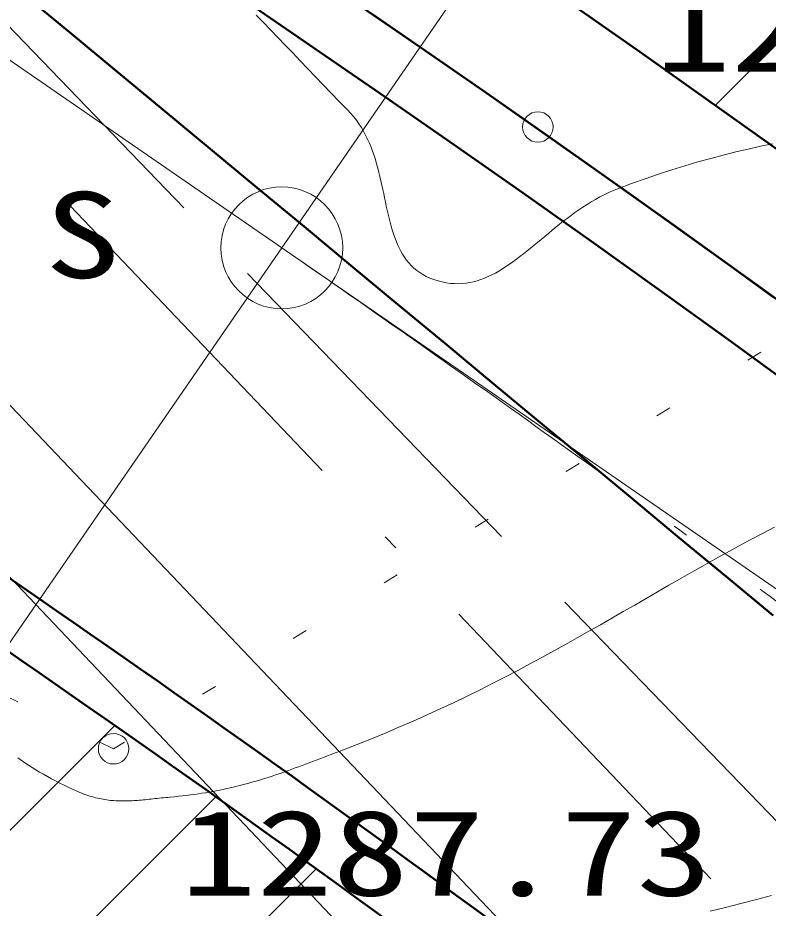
# Model space of a CAD drawing. Units: millimetres at full size, sheet at 1:500; details may follow other scales. Extents: x -209175 to 420500, y 0 to 351151.
# Drawn here: x 19121 to 25280, y 186311 to 193616 of the extents above; entities that cross this region are included whole.
import ezdxf
from ezdxf.enums import TextEntityAlignment as Align

# ---------------------------------------------------------------- set-up
doc = ezdxf.new("R2010")
doc.units = ezdxf.units.MM
doc.header["$LTSCALE"] = 500
for name, pattern in [('USER1', [9.25, 6, -1.5, 0.25, -1.5]), ('USER2', [1.75, 0.25, -1.5]), ('USER3', [7.5, 6, -1.5])]:
    doc.linetypes.add(name, pattern=pattern)
for name, color, linetype, lineweight in [('D-BGD', 7, 'Continuous', 13), ('D-BGD-LWCN', 8, 'Continuous', 13), ('D-BGD-TXT', 7, 'Continuous', 13), ('D-BMK', 2, 'USER1', 13), ('D-BMK-HTXT', 7, 'Continuous', 13), ('D-BYP-STR3', 3, 'Continuous', 13), ('D-BYP-STR4', 1, 'Continuous', 50), ('D-BYP-STR6', 3, 'Continuous', 13), ('D-BYP-STR8', 5, 'Continuous', 50), ('D-STR', 1, 'Continuous', 13)]:
    doc.layers.add(name, color=color, linetype=linetype, lineweight=lineweight)
doc.styles.add('ＭＳ ゴシック', font='')
doc.styles.get('ＭＳ ゴシック').set_extended_font_data('MS Gothic')

msp = doc.modelspace()

# ---------------------------------------------------------------- linework, layer by layer
at = {"layer": 'D-BGD', "linetype": 'USER2'}
for p, q in [((28950.5, 193158), (19906.9, 187618.9)), ((19906.9, 187618.9), (13840.4, 190591.9))]:
    msp.add_line(p, q, dxfattribs=at)
at = {"layer": 'D-BGD'}
for centre in [(23389.3, 192720.1), (19906.9, 187618.9)]:
    msp.add_circle(centre, 125, dxfattribs=at)
at = {"layer": 'D-BGD-LWCN'}
for points in [[(25316.4, 192582.6), (25216.5, 192561.6), (25115.7, 192539.2), (25014.1, 192515.2), (24911.4, 192489.5), (24807.7, 192462.1), (24702.8, 192432.9), (24596.8, 192401.7), (24489.5, 192368.5), (24380.8, 192333.2), (24270.7, 192295.6), (24159.1, 192255.8), (24046, 192213.6), (24007.9, 192198.3), (23970.5, 192181.9), (23933.9, 192164.4), (23897.8, 192145.9), (23862.4, 192126.5), (23827.6, 192106.2), (23793.3, 192085.1), (23759.6, 192063.3), (23726.4, 192040.8), (23693.7, 192017.9), (23661.5, 191994.4), (23629.6, 191970.5), (23598.2, 191946.3), (23567.2, 191921.8), (23536.4, 191897.1), (23506.1, 191872.3), (23476, 191847.5), (23446.1, 191822.8), (23416.5, 191798.1), (23387.1, 191773.6), (23357.9, 191749.4), (23328.8, 191725.5), (23299.9, 191702.1), (23271, 191679.1), (23242.2, 191656.7), (23213.5, 191634.9), (23184.8, 191613.8), (23156, 191593.6), (23127.2, 191574.2), (23098.3, 191555.7), (23069.4, 191538.2), (23040.3, 191521.8), (23011, 191506.6), (22981.6, 191492.6), (22952, 191480), (22922.1, 191468.7), (22891.9, 191458.8), (22861.5, 191450.5), (22830.7, 191443.9), (22799.6, 191438.9), (22768.1, 191435.6), (22736.2, 191434.2), (22703.9, 191434.7), (22671.1, 191437.2), (22637.9, 191441.7), (22604.1, 191448.4), (22569.7, 191457.3), (22534.8, 191468.5), (22503.1, 191480.7), (22473.4, 191494.4), (22445.5, 191509.5), (22419.3, 191526), (22394.8, 191543.9), (22372, 191563.1), (22350.6, 191583.5), (22330.7, 191605), (22312.2, 191627.8), (22295, 191651.6), (22278.9, 191676.4), (22264, 191702.3), (22250.2, 191729), (22237.4, 191756.7), (22225.4, 191785.2), (22214.3, 191814.5), (22203.9, 191844.5), (22194.2, 191875.1), (22185.1, 191906.5), (22176.5, 191938.4), (22168.3, 191970.8), (22160.5, 192003.7), (22153, 192037), (22145.6, 192070.8), (22138.4, 192104.8), (22131.2, 192139.1), (22124, 192173.7), (22116.7, 192208.4), (22109.2, 192243.2), (22101.4, 192278.2), (22093.3, 192313.1), (22084.8, 192348), (22075.7, 192382.9), (22066.1, 192417.6), (22055.8, 192452.1), (22044.8, 192486.4), (22033, 192520.5), (22020.2, 192554.1), (22006.6, 192587.5), (21991.8, 192620.3), (21975.9, 192652.7), (21958.9, 192684.6), (21940.5, 192715.9), (21920.8, 192746.5), (21899.7, 192776.5), (21877, 192805.7), (21852.8, 192834.2), (21826.8, 192861.8), (21759.6, 192930.3), (21693.5, 192998.1), (21628.4, 193065.4), (21564.3, 193131.9), (21501.1, 193197.8), (21438.7, 193262.9), (21377.1, 193327.4), (21316.1, 193391.1), (21255.8, 193454), (21196, 193516.3), (21136.7, 193577.7), (21077.8, 193638.3)], [(25332.2, 189437.9), (25231.9, 189385.6), (25132.9, 189333), (25035, 189280.3), (24938.1, 189227.3), (24842, 189174.1), (24746.8, 189120.7), (24652.1, 189067.2), (24558, 189013.6), (24464.2, 188959.9), (24370.7, 188906.1), (24277.4, 188852.2), (24184, 188798.3), (24090.6, 188744.4), (23996.9, 188690.4), (23902.9, 188636.5), (23808.4, 188582.7), (23713.2, 188528.9), (23617.4, 188475.2), (23520.7, 188421.6), (23423.1, 188368.2), (23324.3, 188314.9), (23224.3, 188261.8), (23123, 188208.8), (23020.2, 188156.1), (22915.9, 188103.6), (22809.8, 188051.4), (22701.9, 187999.5), (22592, 187947.8), (22480.1, 187896.5), (22365.9, 187845.6), (22249.5, 187795), (22130.5, 187744.7), (22009, 187694.9), (21884.9, 187645.5), (21757.8, 187596.6), (21725.3, 187584.3), (21693.4, 187572.1), (21662, 187560.2), (21631, 187548.4), (21600.6, 187536.9), (21570.6, 187525.5), (21541, 187514.3), (21511.8, 187503.4), (21483, 187492.6), (21454.5, 187482), (21426.4, 187471.6), (21398.5, 187461.4), (21370.9, 187451.4), (21343.5, 187441.5), (21316.4, 187431.9), (21289.4, 187422.5), (21262.6, 187413.2), (21236, 187404.2), (21209.4, 187395.3), (21182.9, 187386.7), (21156.5, 187378.2), (21130.2, 187369.9), (21103.8, 187361.8), (21077.4, 187353.9), (21051, 187346.2), (21024.5, 187338.7), (20997.9, 187331.4), (20971.2, 187324.3), (20944.3, 187317.3), (20917.3, 187310.6), (20890, 187304.1), (20862.6, 187297.7), (20834.9, 187291.5), (20806.9, 187285.6), (20778.6, 187279.8), (20749.9, 187274.2), (20721, 187268.8), (20691.6, 187263.6), (20661.8, 187258.6), (20631.7, 187253.7), (20601, 187249.1), (20569.9, 187244.7), (20538.2, 187240.4), (20506, 187236.4), (20473.3, 187232.5), (20439.9, 187228.8), (20406, 187225.3), (20371.4, 187222), (20353.1, 187220.3), (20335.1, 187218.6), (20317.3, 187216.8), (20299.7, 187215), (20282.4, 187213.2), (20265.3, 187211.4), (20248.4, 187209.6), (20231.7, 187207.8), (20215.2, 187206.1), (20198.9, 187204.4), (20182.8, 187202.7), (20166.8, 187201.1), (20150.9, 187199.6), (20135.3, 187198.2), (20119.7, 187196.8), (20104.3, 187195.6), (20088.9, 187194.4), (20073.7, 187193.4), (20058.6, 187192.5), (20043.5, 187191.8), (20028.6, 187191.2), (20013.6, 187190.8), (19998.8, 187190.5), (19983.9, 187190.4), (19969.1, 187190.5), (19954.4, 187190.8), (19939.6, 187191.3), (19924.8, 187192), (19910.1, 187193), (19895.3, 187194.2), (19880.4, 187195.6), (19865.6, 187197.3), (19850.7, 187199.3), (19835.7, 187201.6), (19820.6, 187204.1), (19805.5, 187206.9), (19790.3, 187210.1), (19775, 187213.5), (19759.6, 187217.3), (19744, 187221.5), (19728.3, 187225.9), (19712.5, 187230.8), (19696.5, 187236), (19680.4, 187241.6), (19664.1, 187247.5), (19647.6, 187253.9), (19631, 187260.7), (19614.1, 187267.9), (19575.8, 187284.9), (19538.4, 187302), (19501.9, 187319.4), (19466.2, 187336.9), (19431.3, 187354.6), (19397.2, 187372.6), (19363.8, 187390.7), (19331.2, 187409.1), (19299.2, 187427.7), (19268, 187446.5), (19237.4, 187465.5), (19207.4, 187484.8), (19178, 187504.4), (19149.1, 187524.2), (19120.8, 187544.3)], [(25308.2, 186414), (25182.5, 186381.2), (25056.4, 186349), (24929.8, 186317.2), (24802.5, 186286)]]:
    msp.add_lwpolyline(points, dxfattribs=at)
at = {"layer": 'D-BMK'}
msp.add_line((21287.3, 191728.5), (13885.8, 196831.2), dxfattribs=at)
msp.add_arc((-63853.3, 68233.2), 150000, 22.39568, 55.4167, dxfattribs=at)
at = {"layer": 'D-BMK-HTXT'}
for p, q in [((25158.1, 197343), (21287.3, 191728.5)), ((21287.3, 191728.5), (10000, 175356.4))]:
    msp.add_line(p, q, dxfattribs=at)
at = {"layer": 'D-BMK-HTXT', "color": 3}
msp.add_line((56658, 167343.1), (21287.3, 191728.5), dxfattribs=at)
at = {"layer": 'D-BMK-HTXT'}
msp.add_circle((21287.3, 191728.5), 500, dxfattribs=at)
at = {"layer": 'D-BYP-STR3'}
msp.add_line((26430.6, 194481.4), (24846.6, 192897.8), dxfattribs=at)
at = {"layer": 'D-BYP-STR3', "lineweight": 50}
for points in [[(25500.2, 192430.5), (25085.7, 192727.6), (24670.2, 193023.4), (24253.8, 193317.8), (23836.3, 193610.8), (23417.9, 193902.4)], [(25320, 188712.6), (24935, 189031.6), (24550, 189350.6), (24165, 189669.6), (23780, 189988.6), (23395, 190307.6), (23009.9, 190626.6), (22624.9, 190945.6), (22239.9, 191264.6), (21854.9, 191583.6), (21469.9, 191902.7), (21084.9, 192221.7), (20699.9, 192540.7), (20314.9, 192859.7), (19929.8, 193178.7), (19544.8, 193497.7), (19159.8, 193816.7)], [(25327, 191322.1), (24916.2, 191618.7), (24504.4, 191913.9), (24091.6, 192207.8), (23677.9, 192500.2), (23263.2, 192791.3), (22847.5, 193081), (22430.9, 193369.3), (22422.5, 193375.1), (22019.1, 193653.2)]]:
    msp.add_lwpolyline(points, dxfattribs=at)
at = {"layer": 'D-BYP-STR4'}
for p, q in [((22422.5, 193375.1), (15021, 198477.8)), ((22138.7, 192963.4), (14737.2, 198066.2)), ((19300.7, 188846.9), (11899.2, 193949.7))]:
    msp.add_line(p, q, dxfattribs=at)
for radius, start in [(152000, 22.39568), (151500, 22.39568), (146500, 51.21118), (146000, 51.21118)]:
    msp.add_arc((-63853.3, 68233.2), radius, start, 55.4167, dxfattribs=at)
at = {"layer": 'D-BYP-STR6'}
for p, q in [((19916.1, 187810.4), (15907, 183802.2)), ((20745.2, 187225.2), (16549, 183030.1)), ((21569.2, 186635), (17368, 182434.8))]:
    msp.add_line(p, q, dxfattribs=at)
at = {"layer": 'D-BYP-STR8'}
msp.add_arc((-66084.1, 65785.4), 168421.1, 23.53508, 58.38333, dxfattribs=at)
at = {"layer": 'D-STR', "lineweight": 50}
msp.add_line((22422.5, 193375.1), (15021, 198477.8), dxfattribs=at)
at = {"layer": 'D-STR', "linetype": 'USER1'}
msp.add_line((16360.5, 195422.2), (46343.7, 163939), dxfattribs=at)
at = {"layer": 'D-STR', "linetype": 'USER3'}
msp.add_line((46541.9, 165090.6), (17387.5, 195263), dxfattribs=at)
at = {"layer": 'D-STR'}
for p, q in [((15540.3, 194129.9), (46027, 162099.4)), ((15004.5, 193285.6), (45345.1, 161365.6))]:
    msp.add_line(p, q, dxfattribs=at)

# ---------------------------------------------------------------- texts
at = {"layer": 'D-BGD-TXT', "style": 'ＭＳ ゴシック', "width": 1.3}
for s, p in [('1286.76', (24351.1, 193879.2)), ('1287.73', (20457.3, 187118.2))]:
    msp.add_text(s, height=705, rotation=359.993, dxfattribs=at).set_placement(p, align=Align.TOP_LEFT)
msp.add_text('S', height=705, rotation=359.993, dxfattribs=at).set_placement((19652.8, 192186.7), align=Align.TOP_CENTER)

doc.saveas('drawing.dxf')
